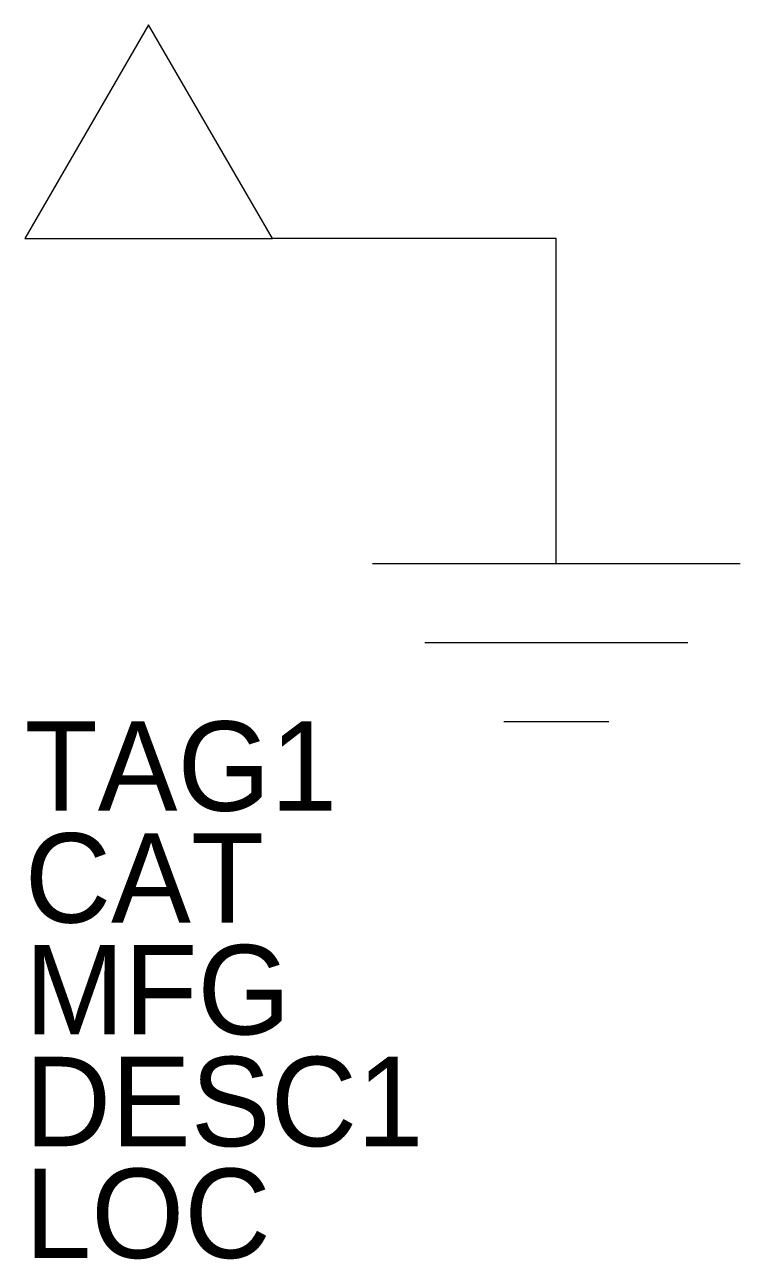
# Model space of a CAD drawing. Extents: x -0.5 to 0.5, y -1.24 to 0.49.
import ezdxf

# ---------------------------------------------------------------- set-up
doc = ezdxf.new("R2010")
doc.units = 0
doc.layers.get('0').update_dxf_attribs({"linetype": 'CONTINUOUS'})

msp = doc.modelspace()

# ---------------------------------------------------------------- linework, layer by layer
for p, q in [((-0.3269, 0.4868), (-0.5, 0.1878)), ((-0.1539, 0.1878), (-0.3269, 0.4868)), ((-0.5, 0.1878), (-0.1539, 0.1878)), ((0.2429, 0.1878), (-0.1539, 0.1878)), ((0.2429, -0.2664), (0.2429, 0.1878)), ((-0.0142, -0.2664), (0.5, -0.2664)), ((0.0592, -0.3766), (0.4265, -0.3766)), ((0.1694, -0.4868), (0.3164, -0.4868))]:
    msp.add_line(p, q)

# ---------------------------------------------------------------- texts
for tag, p in [('TAG1', (-0.5, -0.6118)), ('CAT', (-0.5, -0.76805)), ('MFG', (-0.5, -0.9243)), ('DESC1', (-0.5, -1.08055)), ('LOC', (-0.5, -1.2368))]:
    msp.add_attdef(tag, p, '', height=0.125)

doc.saveas('drawing.dxf')
